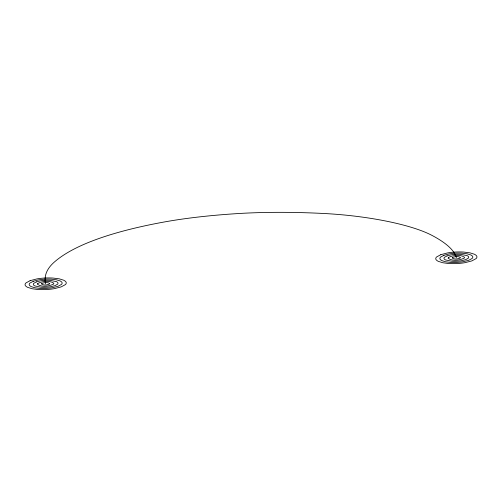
<?xml version="1.0" encoding="UTF-8"?>
<svg xmlns="http://www.w3.org/2000/svg" width="502" height="502" viewBox="0 0 502 502"><rect width="100%" height="100%" fill="white"/><g stroke="black" fill="none" stroke-linecap="round" stroke-linejoin="round"><path stroke-width="0.75" d="M456.337 257.783A220.196 49.905 5.2 0 0 431.795 235.3A104.422 23.669 5.2 0 0 323.539 213.475A220.196 49.905 5.2 0 0 237.22 213.614A344.861 78.161 5.2 0 0 163.15 222.185A520.994 118.083 5.2 0 0 54.379 262.031A344.861 78.161 5.2 0 0 45.663 283.781M37.794 283.429L37.449 284.295C41.948 287.42 48.782 286.372 53.526 284.126L53.877 283.26C49.372 280.154 42.538 281.176 37.794 283.429M41.729 283.605L41.553 284.038C43.806 285.6 47.219 285.073 49.591 283.95L49.767 283.517C47.514 281.967 44.101 282.475 41.729 283.605M448.474 257.438L448.123 258.304C452.628 261.429 459.455 260.381 464.206 258.135L464.551 257.269C460.052 254.163 453.218 255.185 448.474 257.438M452.409 257.608L452.233 258.047C454.479 259.609 457.899 259.082 460.271 257.959L460.447 257.526C458.194 255.976 454.781 256.484 452.409 257.608M30.164 280.656L25.997 282.902A34.487 7.819 5.2 0 0 25.125 285.08A22.019 4.989 5.2 0 0 27.579 287.326L32.115 288.738L37.876 289.51A23.381 5.302 5.2 0 0 47.037 289.497A34.487 7.819 5.2 0 0 54.448 288.637L61.156 286.899L65.323 284.653A34.487 7.819 5.2 0 0 66.195 282.475A22.019 4.989 5.2 0 0 63.741 280.229L59.205 278.817L52.917 278.045A22.019 4.989 5.2 0 0 44.283 278.058A34.487 7.819 5.2 0 0 36.878 278.917L30.164 280.656M33.264 281.277L29.932 283.078A27.591 6.256 5.2 0 0 29.235 284.816A17.614 3.991 5.2 0 0 31.199 286.617L34.826 287.746L39.432 288.361A18.706 4.242 5.2 0 0 46.761 288.349A27.591 6.256 5.2 0 0 52.691 287.665L58.056 286.278L61.388 284.477A27.591 6.256 5.2 0 0 62.085 282.739A17.614 3.991 5.2 0 0 60.127 280.938L56.494 279.809L51.461 279.194A17.614 3.991 5.2 0 0 44.559 279.206A27.591 6.256 5.2 0 0 38.635 279.89L33.264 281.277M36.364 281.904L33.866 283.253A20.689 4.687 5.2 0 0 33.339 284.559A13.209 2.993 5.2 0 0 34.814 285.908L40.988 287.219A14.031 3.181 5.2 0 0 46.485 287.207A20.689 4.687 5.2 0 0 50.934 286.692L54.956 285.651L57.46 284.301A20.689 4.687 5.2 0 0 57.981 282.996A13.209 2.993 5.2 0 0 56.506 281.647L50.012 280.342A13.209 2.993 5.2 0 0 44.835 280.348A20.689 4.687 5.2 0 0 40.392 280.863L36.364 281.904M440.844 254.665L436.677 256.911A34.487 7.819 5.2 0 0 435.805 259.082A22.019 4.989 5.2 0 0 438.259 261.335L442.795 262.747L448.55 263.519A23.381 5.302 5.2 0 0 457.717 263.5A34.487 7.819 5.2 0 0 465.122 262.646L471.836 260.908L476.003 258.662A34.487 7.819 5.2 0 0 476.875 256.484A22.019 4.989 5.2 0 0 474.421 254.238L469.885 252.826L463.591 252.054A22.019 4.989 5.2 0 0 454.963 252.067A34.487 7.819 5.2 0 0 447.552 252.926L440.844 254.665M443.944 255.286L440.612 257.087A27.591 6.256 5.2 0 0 439.915 258.825A17.614 3.991 5.2 0 0 441.873 260.626L445.506 261.755L450.112 262.37A18.706 4.242 5.2 0 0 457.441 262.358A27.591 6.256 5.2 0 0 463.365 261.674L468.736 260.287L472.068 258.486A27.591 6.256 5.2 0 0 472.765 256.748A17.614 3.991 5.2 0 0 470.801 254.947L467.174 253.817L462.141 253.203A17.614 3.991 5.2 0 0 455.239 253.215A27.591 6.256 5.2 0 0 449.309 253.899L443.944 255.286M447.044 255.913L444.54 257.262A20.689 4.687 5.2 0 0 444.019 258.568A13.209 2.993 5.2 0 0 445.494 259.917L451.668 261.222A14.031 3.181 5.2 0 0 457.165 261.216A20.689 4.687 5.2 0 0 461.608 260.701L465.636 259.659L468.134 258.31A20.689 4.687 5.2 0 0 468.661 257.005A13.209 2.993 5.2 0 0 467.186 255.656L460.692 254.345A13.209 2.993 5.2 0 0 455.515 254.357A20.689 4.687 5.2 0 0 451.066 254.872L447.044 255.913"/></g></svg>
